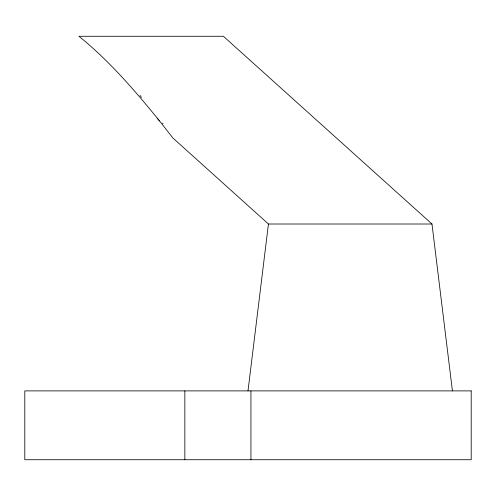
<?xml version="1.0" encoding="UTF-8"?>
<svg xmlns="http://www.w3.org/2000/svg" width="496" height="496" viewBox="0 0 496 496"><rect width="100%" height="100%" fill="white"/><g stroke="black" fill="none" stroke-linecap="round" stroke-linejoin="round"><path stroke-width="0.74" d="M248 390.891L268.441 224.012L172.906 138.024L159.545 120.925C134.955 90.694 109.368 60.853 78.92 36.27L223.386 36.27L431.985 224.012L452.426 390.891M268.441 224.012L431.985 224.012M162.539 123.095L163.017 123.628M157.176 118.265L159.545 120.925M139.996 95.399L141.496 97.359M250.945 390.891L250.945 459.73M184.847 390.891L184.847 459.73M471.2 390.891L24.8 390.891L24.8 459.73L471.2 459.73L471.2 390.891"/></g></svg>
